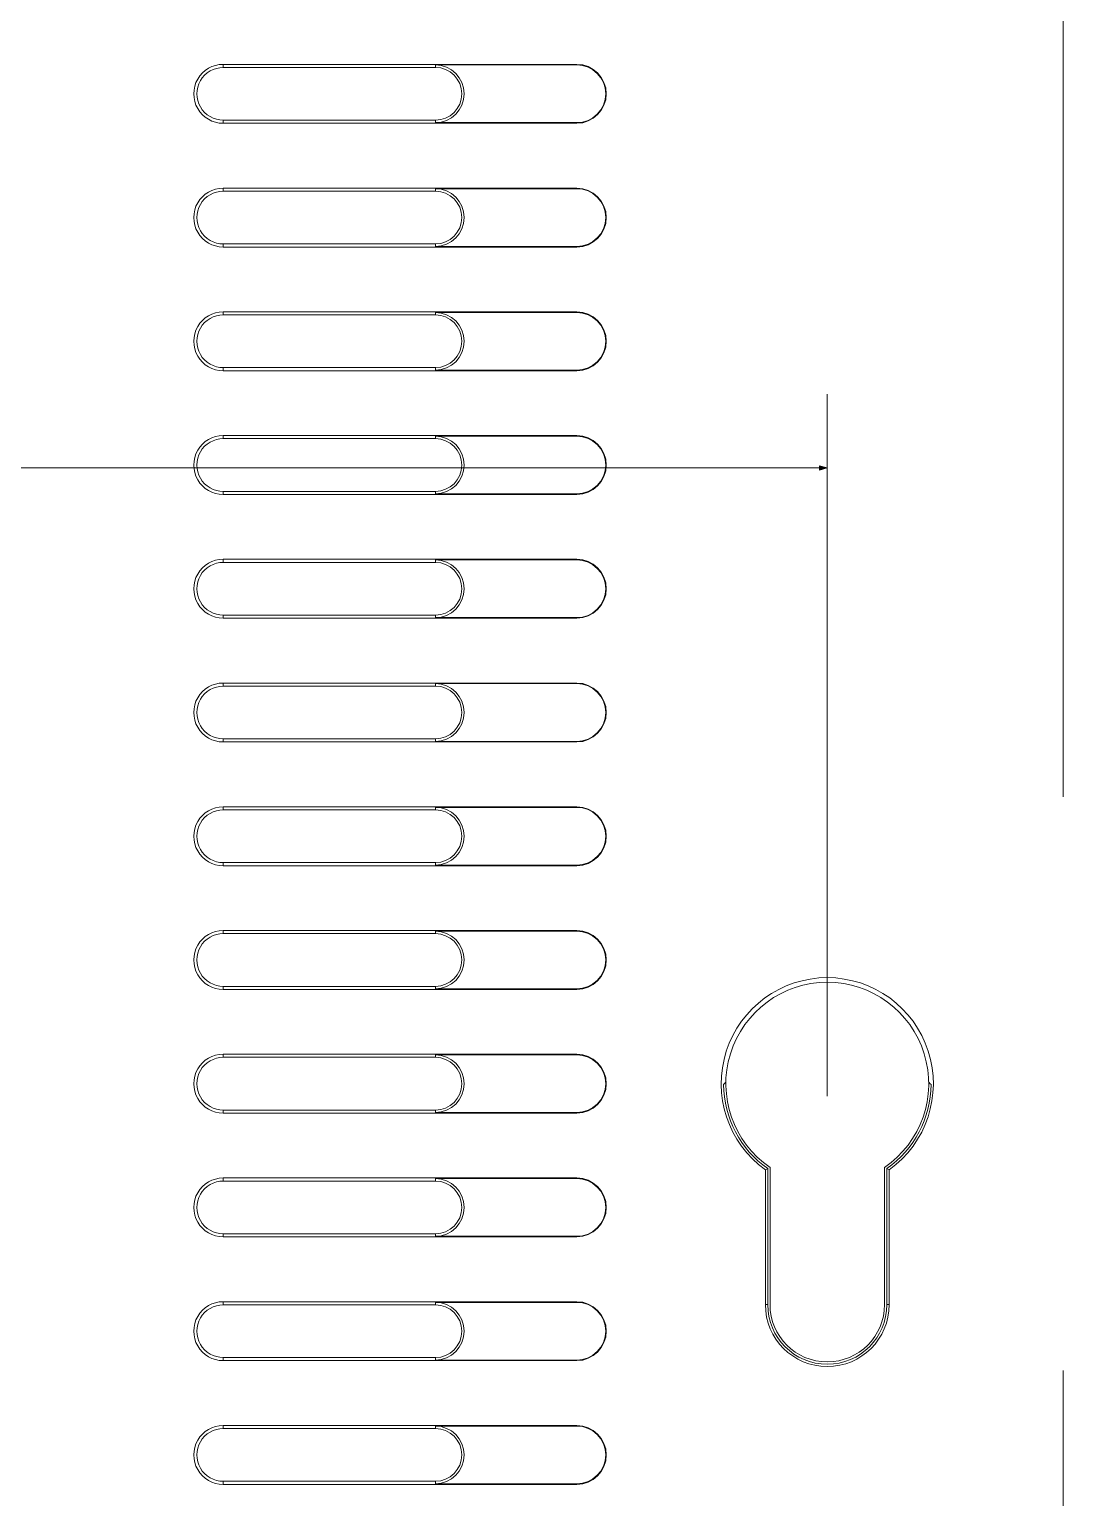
# Model space of a CAD drawing. Header units: millimetres. Extents: x -642 to 642, y -227 to 305.
# Drawn here: x 33.41 to 68.78, y 110.62 to 160.46 of the extents above; entities that cross this region are included whole.
import ezdxf

# ---------------------------------------------------------------- set-up
doc = ezdxf.new("R2010")
doc.units = ezdxf.units.MM
doc.header["$MEASUREMENT"] = 0
doc.layers.add('layer 1', color=7, linetype='Continuous')

msp = doc.modelspace()

# ---------------------------------------------------------------- hatches: boundary and pattern name
at = {"layer": 'layer 1', "true_color": 0xff0000}
h = msp.add_hatch(color=1, dxfattribs=at)
edge = h.paths.add_edge_path()
edge.add_spline(control_points=[(60.2194, 145.4987), (60.2194, 145.4987), (60.4861, 145.5702), (60.4861, 145.5702), (60.4861, 145.5702), (60.2194, 145.6416), (60.2194, 145.6416), (60.2194, 145.6416), (60.2194, 145.4987), (60.2194, 145.4987)], knot_values=[0, 0, 0, 0, 0.3333333, 0.3333333, 0.3333333, 0.6666667, 0.6666667, 0.6666667, 1, 1, 1, 1], degree=3, periodic=1)

# ---------------------------------------------------------------- linework, layer by layer
at = {"layer": 'layer 1', "lineweight": 9}
for points, knots in [([(68.4862, 172.6694), (68.4862, 175.4308), (66.2476, 177.6694), (63.4862, 177.6694), (60.7248, 177.6694), (58.4862, 175.4308), (58.4862, 172.6694), (58.4862, 169.908), (60.7247, 167.6694), (63.4862, 167.6694), (66.2476, 167.6694), (68.4862, 169.9079), (68.4862, 172.6693), (68.4862, 305.2165), (68.4862, 40.1222), (68.4862, 172.6694)], [0, 0, 0, 0, 0.25, 0.25, 0.25, 0.5, 0.5, 0.5, 0.75, 0.75, 0.75, 1, 1, 1, 1.0001, 1.0001, 1.0001, 1.0001]), ([(68.4862, 76.6694), (68.4862, 79.4308), (66.2476, 81.6694), (63.4862, 81.6694), (60.7248, 81.6694), (58.4862, 79.4308), (58.4862, 76.6694), (58.4862, 73.908), (60.7247, 71.6694), (63.4862, 71.6694), (66.2476, 71.6694), (68.4862, 73.9079), (68.4862, 76.6693), (68.4862, 209.2165), (68.4862, -55.8778), (68.4862, 76.6694)], [0, 0, 0, 0, 0.25, 0.25, 0.25, 0.5, 0.5, 0.5, 0.75, 0.75, 0.75, 1, 1, 1, 1.0001, 1.0001, 1.0001, 1.0001]), ([(39.9862, 159.2694), (39.6289, 159.2694), (39.2988, 159.0788), (39.1202, 158.7694), (38.9415, 158.46), (38.9415, 158.0788), (39.1202, 157.7694), (39.2988, 157.46), (39.6289, 157.2694), (39.9862, 157.2694)], [0, 0, 0, 0, 0.3333333, 0.3333333, 0.3333333, 0.6666667, 0.6666667, 0.6666667, 1, 1, 1, 1]), ([(39.9862, 159.1646), (39.6664, 159.1646), (39.3708, 158.9939), (39.2109, 158.717), (39.051, 158.44), (39.051, 158.0988), (39.2109, 157.8218), (39.3708, 157.5448), (39.6664, 157.3742), (39.9862, 157.3742)], [0, 0, 0, 0, 0.3333333, 0.3333333, 0.3333333, 0.6666667, 0.6666667, 0.6666667, 1, 1, 1, 1]), ([(47.1862, 157.2903), (47.7269, 157.2903), (48.1652, 157.7287), (48.1652, 158.2694), (48.1652, 158.8101), (47.7269, 159.2484), (47.1862, 159.2484)], [0, 0, 0, 0, 0.5, 0.5, 0.5, 1, 1, 1, 1]), ([(47.1862, 157.3742), (47.6806, 157.3742), (48.0814, 157.775), (48.0814, 158.2694), (48.0814, 158.7638), (47.6806, 159.1646), (47.1862, 159.1646)], [0, 0, 0, 0, 0.5, 0.5, 0.5, 1, 1, 1, 1]), ([(51.9862, 157.2694), (52.5385, 157.2694), (52.9862, 157.7171), (52.9862, 158.2694), (52.9862, 158.8217), (52.5385, 159.2694), (51.9862, 159.2694)], [0, 0, 0, 0, 0.5, 0.5, 0.5, 1, 1, 1, 1]), ([(51.9862, 157.2903), (52.5269, 157.2903), (52.9652, 157.7287), (52.9652, 158.2694), (52.9652, 158.8101), (52.5269, 159.2484), (51.9862, 159.2484)], [0, 0, 0, 0, 0.5, 0.5, 0.5, 1, 1, 1, 1]), ([(39.9862, 155.0694), (39.6289, 155.0694), (39.2988, 154.8788), (39.1202, 154.5694), (38.9415, 154.26), (38.9415, 153.8788), (39.1202, 153.5694), (39.2988, 153.26), (39.6289, 153.0694), (39.9862, 153.0694)], [0, 0, 0, 0, 0.3333333, 0.3333333, 0.3333333, 0.6666667, 0.6666667, 0.6666667, 1, 1, 1, 1]), ([(47.1862, 153.0903), (47.7269, 153.0903), (48.1652, 153.5287), (48.1652, 154.0694), (48.1652, 154.6101), (47.7269, 155.0484), (47.1862, 155.0484)], [0, 0, 0, 0, 0.5, 0.5, 0.5, 1, 1, 1, 1]), ([(51.9862, 153.0694), (52.5385, 153.0694), (52.9862, 153.5171), (52.9862, 154.0694), (52.9862, 154.6217), (52.5385, 155.0694), (51.9862, 155.0694)], [0, 0, 0, 0, 0.5, 0.5, 0.5, 1, 1, 1, 1]), ([(51.9862, 153.0903), (52.5269, 153.0903), (52.9652, 153.5287), (52.9652, 154.0694), (52.9652, 154.6101), (52.5269, 155.0484), (51.9862, 155.0484)], [0, 0, 0, 0, 0.5, 0.5, 0.5, 1, 1, 1, 1]), ([(39.9862, 154.9646), (39.6664, 154.9646), (39.3708, 154.7939), (39.2109, 154.517), (39.051, 154.24), (39.051, 153.8988), (39.2109, 153.6218), (39.3708, 153.3448), (39.6664, 153.1742), (39.9862, 153.1742)], [0, 0, 0, 0, 0.3333333, 0.3333333, 0.3333333, 0.6666667, 0.6666667, 0.6666667, 1, 1, 1, 1]), ([(47.1862, 153.1742), (47.6806, 153.1742), (48.0814, 153.575), (48.0814, 154.0694), (48.0814, 154.5638), (47.6806, 154.9646), (47.1862, 154.9646)], [0, 0, 0, 0, 0.5, 0.5, 0.5, 1, 1, 1, 1]), ([(39.9862, 150.8694), (39.6289, 150.8694), (39.2988, 150.6788), (39.1202, 150.3694), (38.9415, 150.06), (38.9415, 149.6788), (39.1202, 149.3694), (39.2988, 149.06), (39.6289, 148.8694), (39.9862, 148.8694)], [0, 0, 0, 0, 0.3333333, 0.3333333, 0.3333333, 0.6666667, 0.6666667, 0.6666667, 1, 1, 1, 1]), ([(39.9862, 150.7646), (39.6664, 150.7646), (39.3708, 150.5939), (39.2109, 150.317), (39.051, 150.04), (39.051, 149.6988), (39.2109, 149.4218), (39.3708, 149.1448), (39.6664, 148.9742), (39.9862, 148.9742)], [0, 0, 0, 0, 0.3333333, 0.3333333, 0.3333333, 0.6666667, 0.6666667, 0.6666667, 1, 1, 1, 1]), ([(47.1862, 148.8903), (47.7269, 148.8903), (48.1652, 149.3287), (48.1652, 149.8694), (48.1652, 150.4101), (47.7269, 150.8484), (47.1862, 150.8484)], [0, 0, 0, 0, 0.5, 0.5, 0.5, 1, 1, 1, 1]), ([(47.1862, 148.9742), (47.6806, 148.9742), (48.0814, 149.375), (48.0814, 149.8694), (48.0814, 150.3638), (47.6806, 150.7646), (47.1862, 150.7646)], [0, 0, 0, 0, 0.5, 0.5, 0.5, 1, 1, 1, 1]), ([(51.9862, 148.8694), (52.5385, 148.8694), (52.9862, 149.3171), (52.9862, 149.8694), (52.9862, 150.4217), (52.5385, 150.8694), (51.9862, 150.8694)], [0, 0, 0, 0, 0.5, 0.5, 0.5, 1, 1, 1, 1]), ([(51.9862, 148.8903), (52.5269, 148.8903), (52.9652, 149.3287), (52.9652, 149.8694), (52.9652, 150.4101), (52.5269, 150.8484), (51.9862, 150.8484)], [0, 0, 0, 0, 0.5, 0.5, 0.5, 1, 1, 1, 1]), ([(39.9862, 146.6694), (39.6289, 146.6694), (39.2988, 146.4788), (39.1202, 146.1694), (38.9415, 145.86), (38.9415, 145.4788), (39.1202, 145.1694), (39.2988, 144.86), (39.6289, 144.6694), (39.9862, 144.6694)], [0, 0, 0, 0, 0.3333333, 0.3333333, 0.3333333, 0.6666667, 0.6666667, 0.6666667, 1, 1, 1, 1]), ([(39.9862, 146.5646), (39.6664, 146.5646), (39.3708, 146.3939), (39.2109, 146.117), (39.051, 145.84), (39.051, 145.4988), (39.2109, 145.2218), (39.3708, 144.9448), (39.6664, 144.7742), (39.9862, 144.7742)], [0, 0, 0, 0, 0.3333333, 0.3333333, 0.3333333, 0.6666667, 0.6666667, 0.6666667, 1, 1, 1, 1]), ([(47.1862, 144.6903), (47.7269, 144.6903), (48.1652, 145.1287), (48.1652, 145.6694), (48.1652, 146.2101), (47.7269, 146.6484), (47.1862, 146.6484)], [0, 0, 0, 0, 0.5, 0.5, 0.5, 1, 1, 1, 1]), ([(47.1862, 144.7742), (47.6806, 144.7742), (48.0814, 145.175), (48.0814, 145.6694), (48.0814, 146.1638), (47.6806, 146.5646), (47.1862, 146.5646)], [0, 0, 0, 0, 0.5, 0.5, 0.5, 1, 1, 1, 1]), ([(51.9862, 144.6694), (52.5385, 144.6694), (52.9862, 145.1171), (52.9862, 145.6694), (52.9862, 146.2217), (52.5385, 146.6694), (51.9862, 146.6694)], [0, 0, 0, 0, 0.5, 0.5, 0.5, 1, 1, 1, 1]), ([(51.9862, 144.6903), (52.5269, 144.6903), (52.9652, 145.1287), (52.9652, 145.6694), (52.9652, 146.2101), (52.5269, 146.6484), (51.9862, 146.6484)], [0, 0, 0, 0, 0.5, 0.5, 0.5, 1, 1, 1, 1]), ([(39.9862, 142.4694), (39.6289, 142.4694), (39.2988, 142.2788), (39.1202, 141.9694), (38.9415, 141.66), (38.9415, 141.2788), (39.1202, 140.9694), (39.2988, 140.66), (39.6289, 140.4694), (39.9862, 140.4694)], [0, 0, 0, 0, 0.3333333, 0.3333333, 0.3333333, 0.6666667, 0.6666667, 0.6666667, 1, 1, 1, 1]), ([(39.9862, 142.3646), (39.6664, 142.3646), (39.3708, 142.1939), (39.2109, 141.917), (39.051, 141.64), (39.051, 141.2988), (39.2109, 141.0218), (39.3708, 140.7448), (39.6664, 140.5742), (39.9862, 140.5742)], [0, 0, 0, 0, 0.3333333, 0.3333333, 0.3333333, 0.6666667, 0.6666667, 0.6666667, 1, 1, 1, 1]), ([(47.1862, 140.4903), (47.7269, 140.4903), (48.1652, 140.9287), (48.1652, 141.4694), (48.1652, 142.0101), (47.7269, 142.4484), (47.1862, 142.4484)], [0, 0, 0, 0, 0.5, 0.5, 0.5, 1, 1, 1, 1]), ([(47.1862, 140.5742), (47.6806, 140.5742), (48.0814, 140.975), (48.0814, 141.4694), (48.0814, 141.9638), (47.6806, 142.3646), (47.1862, 142.3646)], [0, 0, 0, 0, 0.5, 0.5, 0.5, 1, 1, 1, 1]), ([(51.9862, 140.4694), (52.5385, 140.4694), (52.9862, 140.9171), (52.9862, 141.4694), (52.9862, 142.0217), (52.5385, 142.4694), (51.9862, 142.4694)], [0, 0, 0, 0, 0.5, 0.5, 0.5, 1, 1, 1, 1]), ([(51.9862, 140.4903), (52.5269, 140.4903), (52.9652, 140.9287), (52.9652, 141.4694), (52.9652, 142.0101), (52.5269, 142.4484), (51.9862, 142.4484)], [0, 0, 0, 0, 0.5, 0.5, 0.5, 1, 1, 1, 1]), ([(39.9862, 138.2694), (39.6289, 138.2694), (39.2988, 138.0788), (39.1202, 137.7694), (38.9415, 137.46), (38.9415, 137.0788), (39.1202, 136.7694), (39.2988, 136.46), (39.6289, 136.2694), (39.9862, 136.2694)], [0, 0, 0, 0, 0.3333333, 0.3333333, 0.3333333, 0.6666667, 0.6666667, 0.6666667, 1, 1, 1, 1]), ([(39.9862, 138.1646), (39.6664, 138.1646), (39.3708, 137.9939), (39.2109, 137.717), (39.051, 137.44), (39.051, 137.0988), (39.2109, 136.8218), (39.3708, 136.5448), (39.6664, 136.3742), (39.9862, 136.3742)], [0, 0, 0, 0, 0.3333333, 0.3333333, 0.3333333, 0.6666667, 0.6666667, 0.6666667, 1, 1, 1, 1]), ([(47.1862, 136.2903), (47.7269, 136.2903), (48.1652, 136.7287), (48.1652, 137.2694), (48.1652, 137.8101), (47.7269, 138.2484), (47.1862, 138.2484)], [0, 0, 0, 0, 0.5, 0.5, 0.5, 1, 1, 1, 1]), ([(47.1862, 136.3742), (47.6806, 136.3742), (48.0814, 136.775), (48.0814, 137.2694), (48.0814, 137.7638), (47.6806, 138.1646), (47.1862, 138.1646)], [0, 0, 0, 0, 0.5, 0.5, 0.5, 1, 1, 1, 1]), ([(51.9862, 136.2694), (52.5385, 136.2694), (52.9862, 136.7171), (52.9862, 137.2694), (52.9862, 137.8217), (52.5385, 138.2694), (51.9862, 138.2694)], [0, 0, 0, 0, 0.5, 0.5, 0.5, 1, 1, 1, 1]), ([(51.9862, 136.2903), (52.5269, 136.2903), (52.9652, 136.7287), (52.9652, 137.2694), (52.9652, 137.8101), (52.5269, 138.2484), (51.9862, 138.2484)], [0, 0, 0, 0, 0.5, 0.5, 0.5, 1, 1, 1, 1]), ([(39.9862, 134.0694), (39.6289, 134.0694), (39.2988, 133.8788), (39.1202, 133.5694), (38.9415, 133.26), (38.9415, 132.8788), (39.1202, 132.5694), (39.2988, 132.26), (39.6289, 132.0694), (39.9862, 132.0694)], [0, 0, 0, 0, 0.3333333, 0.3333333, 0.3333333, 0.6666667, 0.6666667, 0.6666667, 1, 1, 1, 1]), ([(51.9862, 132.0694), (52.5385, 132.0694), (52.9862, 132.5171), (52.9862, 133.0694), (52.9862, 133.6217), (52.5385, 134.0694), (51.9862, 134.0694)], [0, 0, 0, 0, 0.5, 0.5, 0.5, 1, 1, 1, 1]), ([(39.9862, 133.9646), (39.6664, 133.9646), (39.3708, 133.7939), (39.2109, 133.517), (39.051, 133.24), (39.051, 132.8988), (39.2109, 132.6218), (39.3708, 132.3448), (39.6664, 132.1742), (39.9862, 132.1742)], [0, 0, 0, 0, 0.3333333, 0.3333333, 0.3333333, 0.6666667, 0.6666667, 0.6666667, 1, 1, 1, 1]), ([(47.1862, 132.0903), (47.7269, 132.0903), (48.1652, 132.5287), (48.1652, 133.0694), (48.1652, 133.6101), (47.7269, 134.0484), (47.1862, 134.0484)], [0, 0, 0, 0, 0.5, 0.5, 0.5, 1, 1, 1, 1]), ([(47.1862, 132.1742), (47.6806, 132.1742), (48.0814, 132.575), (48.0814, 133.0694), (48.0814, 133.5638), (47.6806, 133.9646), (47.1862, 133.9646)], [0, 0, 0, 0, 0.5, 0.5, 0.5, 1, 1, 1, 1]), ([(51.9862, 132.0903), (52.5269, 132.0903), (52.9652, 132.5287), (52.9652, 133.0694), (52.9652, 133.6101), (52.5269, 134.0484), (51.9862, 134.0484)], [0, 0, 0, 0, 0.5, 0.5, 0.5, 1, 1, 1, 1]), ([(39.9862, 129.8694), (39.6289, 129.8694), (39.2988, 129.6788), (39.1202, 129.3694), (38.9415, 129.06), (38.9415, 128.6788), (39.1202, 128.3694), (39.2988, 128.06), (39.6289, 127.8694), (39.9862, 127.8694)], [0, 0, 0, 0, 0.3333333, 0.3333333, 0.3333333, 0.6666667, 0.6666667, 0.6666667, 1, 1, 1, 1]), ([(39.9862, 129.7646), (39.6664, 129.7646), (39.3708, 129.5939), (39.2109, 129.317), (39.051, 129.04), (39.051, 128.6988), (39.2109, 128.4218), (39.3708, 128.1448), (39.6664, 127.9742), (39.9862, 127.9742)], [0, 0, 0, 0, 0.3333333, 0.3333333, 0.3333333, 0.6666667, 0.6666667, 0.6666667, 1, 1, 1, 1]), ([(47.1862, 127.8903), (47.7269, 127.8903), (48.1652, 128.3287), (48.1652, 128.8694), (48.1652, 129.4101), (47.7269, 129.8484), (47.1862, 129.8484)], [0, 0, 0, 0, 0.5, 0.5, 0.5, 1, 1, 1, 1]), ([(47.1862, 127.9742), (47.6806, 127.9742), (48.0814, 128.375), (48.0814, 128.8694), (48.0814, 129.3638), (47.6806, 129.7646), (47.1862, 129.7646)], [0, 0, 0, 0, 0.5, 0.5, 0.5, 1, 1, 1, 1]), ([(51.9862, 127.8694), (52.5385, 127.8694), (52.9862, 128.3171), (52.9862, 128.8694), (52.9862, 129.4217), (52.5385, 129.8694), (51.9862, 129.8694)], [0, 0, 0, 0, 0.5, 0.5, 0.5, 1, 1, 1, 1]), ([(51.9862, 127.8903), (52.5269, 127.8903), (52.9652, 128.3287), (52.9652, 128.8694), (52.9652, 129.4101), (52.5269, 129.8484), (51.9862, 129.8484)], [0, 0, 0, 0, 0.5, 0.5, 0.5, 1, 1, 1, 1]), ([(62.5862, 121.7453), (63.8559, 122.6572), (64.392, 124.2844), (63.913, 125.7724), (63.434, 127.2605), (62.0494, 128.2694), (60.4862, 128.2694), (58.9229, 128.2694), (57.5383, 127.2605), (57.0593, 125.7724), (56.5803, 124.2844), (57.1164, 122.6573), (58.3862, 121.7453)], [0, 0, 0, 0, 0.25, 0.25, 0.25, 0.5, 0.5, 0.5, 0.75, 0.75, 0.75, 1, 1, 1, 1]), ([(62.429, 121.8271), (63.6754, 122.6791), (64.2213, 124.2437), (63.7754, 125.6861), (63.3295, 127.1285), (61.9959, 128.1121), (60.4862, 128.1122), (58.9764, 128.1122), (57.6428, 127.1285), (57.197, 125.6861), (56.7511, 124.2437), (57.297, 122.6791), (58.5434, 121.8271)], [0, 0, 0, 0, 0.25, 0.25, 0.25, 0.5, 0.5, 0.5, 0.75, 0.75, 0.75, 1, 1, 1, 1]), ([(39.9862, 125.6694), (39.6289, 125.6694), (39.2988, 125.4788), (39.1202, 125.1694), (38.9415, 124.86), (38.9415, 124.4788), (39.1202, 124.1694), (39.2988, 123.86), (39.6289, 123.6694), (39.9862, 123.6694)], [0, 0, 0, 0, 0.3333333, 0.3333333, 0.3333333, 0.6666667, 0.6666667, 0.6666667, 1, 1, 1, 1]), ([(47.1862, 123.6903), (47.7269, 123.6903), (48.1652, 124.1287), (48.1652, 124.6694), (48.1652, 125.2101), (47.7269, 125.6484), (47.1862, 125.6484)], [0, 0, 0, 0, 0.5, 0.5, 0.5, 1, 1, 1, 1]), ([(51.9862, 123.6694), (52.5385, 123.6694), (52.9862, 124.1171), (52.9862, 124.6694), (52.9862, 125.2217), (52.5385, 125.6694), (51.9862, 125.6694)], [0, 0, 0, 0, 0.5, 0.5, 0.5, 1, 1, 1, 1]), ([(51.9862, 123.6903), (52.5269, 123.6903), (52.9652, 124.1287), (52.9652, 124.6694), (52.9652, 125.2101), (52.5269, 125.6484), (51.9862, 125.6484)], [0, 0, 0, 0, 0.5, 0.5, 0.5, 1, 1, 1, 1]), ([(39.9862, 125.5646), (39.6664, 125.5646), (39.3708, 125.3939), (39.2109, 125.117), (39.051, 124.84), (39.051, 124.4988), (39.2109, 124.2218), (39.3708, 123.9448), (39.6664, 123.7742), (39.9862, 123.7742)], [0, 0, 0, 0, 0.3333333, 0.3333333, 0.3333333, 0.6666667, 0.6666667, 0.6666667, 1, 1, 1, 1]), ([(47.1862, 123.7742), (47.6806, 123.7742), (48.0814, 124.175), (48.0814, 124.6694), (48.0814, 125.1638), (47.6806, 125.5646), (47.1862, 125.5646)], [0, 0, 0, 0, 0.5, 0.5, 0.5, 1, 1, 1, 1]), ([(57.0438, 124.7218), (57.0438, 124.7218), (57.0175, 124.6957), (57.0175, 124.6957), (57.0175, 124.6957), (56.9649, 124.6432), (56.9649, 124.6432)], [0, 0, 0, 0, 0.5, 0.5, 0.5, 1, 1, 1, 1]), ([(64.0075, 124.6432), (64.0075, 124.6432), (63.9812, 124.6695), (63.9812, 124.6695), (63.9812, 124.6695), (63.9286, 124.7218), (63.9286, 124.7218)], [0, 0, 0, 0, 0.5, 0.5, 0.5, 1, 1, 1, 1]), ([(39.9862, 121.4694), (39.6289, 121.4694), (39.2988, 121.2788), (39.1202, 120.9694), (38.9415, 120.66), (38.9415, 120.2788), (39.1202, 119.9694), (39.2988, 119.66), (39.6289, 119.4694), (39.9862, 119.4694)], [0, 0, 0, 0, 0.3333333, 0.3333333, 0.3333333, 0.6666667, 0.6666667, 0.6666667, 1, 1, 1, 1]), ([(39.9862, 121.3646), (39.6664, 121.3646), (39.3708, 121.1939), (39.2109, 120.917), (39.051, 120.64), (39.051, 120.2988), (39.2109, 120.0218), (39.3708, 119.7448), (39.6664, 119.5742), (39.9862, 119.5742)], [0, 0, 0, 0, 0.3333333, 0.3333333, 0.3333333, 0.6666667, 0.6666667, 0.6666667, 1, 1, 1, 1]), ([(47.1862, 119.4903), (47.7269, 119.4903), (48.1652, 119.9287), (48.1652, 120.4694), (48.1652, 121.0101), (47.7269, 121.4484), (47.1862, 121.4484)], [0, 0, 0, 0, 0.5, 0.5, 0.5, 1, 1, 1, 1]), ([(47.1862, 119.5742), (47.6806, 119.5742), (48.0814, 119.975), (48.0814, 120.4694), (48.0814, 120.9638), (47.6806, 121.3646), (47.1862, 121.3646)], [0, 0, 0, 0, 0.5, 0.5, 0.5, 1, 1, 1, 1]), ([(51.9862, 119.4694), (52.5385, 119.4694), (52.9862, 119.9171), (52.9862, 120.4694), (52.9862, 121.0217), (52.5385, 121.4694), (51.9862, 121.4694)], [0, 0, 0, 0, 0.5, 0.5, 0.5, 1, 1, 1, 1]), ([(51.9862, 119.4903), (52.5269, 119.4903), (52.9652, 119.9287), (52.9652, 120.4694), (52.9652, 121.0101), (52.5269, 121.4484), (51.9862, 121.4484)], [0, 0, 0, 0, 0.5, 0.5, 0.5, 1, 1, 1, 1]), ([(39.9862, 117.2694), (39.6289, 117.2694), (39.2988, 117.0788), (39.1202, 116.7694), (38.9415, 116.46), (38.9415, 116.0788), (39.1202, 115.7694), (39.2988, 115.46), (39.6289, 115.2694), (39.9862, 115.2694)], [0, 0, 0, 0, 0.3333333, 0.3333333, 0.3333333, 0.6666667, 0.6666667, 0.6666667, 1, 1, 1, 1]), ([(39.9862, 117.1646), (39.6664, 117.1646), (39.3708, 116.9939), (39.2109, 116.717), (39.051, 116.44), (39.051, 116.0988), (39.2109, 115.8218), (39.3708, 115.5448), (39.6664, 115.3742), (39.9862, 115.3742)], [0, 0, 0, 0, 0.3333333, 0.3333333, 0.3333333, 0.6666667, 0.6666667, 0.6666667, 1, 1, 1, 1]), ([(47.1862, 115.2903), (47.7269, 115.2903), (48.1652, 115.7287), (48.1652, 116.2694), (48.1652, 116.8101), (47.7269, 117.2484), (47.1862, 117.2484)], [0, 0, 0, 0, 0.5, 0.5, 0.5, 1, 1, 1, 1]), ([(47.1862, 115.3742), (47.6806, 115.3742), (48.0814, 115.775), (48.0814, 116.2694), (48.0814, 116.7638), (47.6806, 117.1646), (47.1862, 117.1646)], [0, 0, 0, 0, 0.5, 0.5, 0.5, 1, 1, 1, 1]), ([(51.9862, 115.2694), (52.5385, 115.2694), (52.9862, 115.7171), (52.9862, 116.2694), (52.9862, 116.8217), (52.5385, 117.2694), (51.9862, 117.2694)], [0, 0, 0, 0, 0.5, 0.5, 0.5, 1, 1, 1, 1]), ([(51.9862, 115.2903), (52.5269, 115.2903), (52.9652, 115.7287), (52.9652, 116.2694), (52.9652, 116.8101), (52.5269, 117.2484), (51.9862, 117.2484)], [0, 0, 0, 0, 0.5, 0.5, 0.5, 1, 1, 1, 1]), ([(58.3862, 117.1694), (58.3862, 116.0096), (59.3264, 115.0694), (60.4862, 115.0694), (61.646, 115.0694), (62.5862, 116.0096), (62.5862, 117.1694)], [0, 0, 0, 0, 0.5, 0.5, 0.5, 1, 1, 1, 1]), ([(58.4648, 117.1694), (58.4648, 116.053), (59.3698, 115.148), (60.4862, 115.148), (61.6026, 115.148), (62.5076, 116.053), (62.5076, 117.1694)], [0, 0, 0, 0, 0.5, 0.5, 0.5, 1, 1, 1, 1]), ([(58.5434, 117.1694), (58.5434, 116.0964), (59.4132, 115.2266), (60.4862, 115.2266), (61.5591, 115.2266), (62.429, 116.0964), (62.429, 117.1694)], [0, 0, 0, 0, 0.5, 0.5, 0.5, 1, 1, 1, 1]), ([(39.9862, 113.0694), (39.6289, 113.0694), (39.2988, 112.8788), (39.1202, 112.5694), (38.9415, 112.26), (38.9415, 111.8788), (39.1202, 111.5694), (39.2988, 111.26), (39.6289, 111.0694), (39.9862, 111.0694)], [0, 0, 0, 0, 0.3333333, 0.3333333, 0.3333333, 0.6666667, 0.6666667, 0.6666667, 1, 1, 1, 1]), ([(39.9862, 112.9646), (39.6664, 112.9646), (39.3708, 112.7939), (39.2109, 112.517), (39.051, 112.24), (39.051, 111.8988), (39.2109, 111.6218), (39.3708, 111.3448), (39.6664, 111.1742), (39.9862, 111.1742)], [0, 0, 0, 0, 0.3333333, 0.3333333, 0.3333333, 0.6666667, 0.6666667, 0.6666667, 1, 1, 1, 1]), ([(47.1862, 111.0903), (47.7269, 111.0903), (48.1652, 111.5287), (48.1652, 112.0694), (48.1652, 112.6101), (47.7269, 113.0484), (47.1862, 113.0484)], [0, 0, 0, 0, 0.5, 0.5, 0.5, 1, 1, 1, 1]), ([(47.1862, 111.1742), (47.6806, 111.1742), (48.0814, 111.575), (48.0814, 112.0694), (48.0814, 112.5638), (47.6806, 112.9646), (47.1862, 112.9646)], [0, 0, 0, 0, 0.5, 0.5, 0.5, 1, 1, 1, 1]), ([(51.9862, 111.0694), (52.5385, 111.0694), (52.9862, 111.5171), (52.9862, 112.0694), (52.9862, 112.6217), (52.5385, 113.0694), (51.9862, 113.0694)], [0, 0, 0, 0, 0.5, 0.5, 0.5, 1, 1, 1, 1]), ([(51.9862, 111.0903), (52.5269, 111.0903), (52.9652, 111.5287), (52.9652, 112.0694), (52.9652, 112.6101), (52.5269, 113.0484), (51.9862, 113.0484)], [0, 0, 0, 0, 0.5, 0.5, 0.5, 1, 1, 1, 1])]:
    msp.add_open_spline(points, degree=3, knots=knots, dxfattribs=at)
at = {"layer": 'layer 1', "lineweight": 40}
msp.add_open_spline([(154.071, 208.1518), (154.071, 208.1518), (-130.929, 208.1518), (-130.929, 208.1518), (-130.929, 208.1518), (-130.929, -207.3482), (-130.929, -207.3482), (-130.929, -207.3482), (154.071, -207.3482), (154.071, -207.3482), (154.071, -207.3482), (154.071, 208.1518), (154.071, 208.1518)], degree=3, knots=[0, 0, 0, 0, 0.25, 0.25, 0.25, 0.5, 0.5, 0.5, 0.75, 0.75, 0.75, 1, 1, 1, 1], dxfattribs=at)
at = {"layer": 'layer 1', "color": 9, "lineweight": 9}
for points in [[(39.9862, 159.2694), (39.9862, 159.2694), (39.9862, 159.1646), (39.9862, 159.1646)], [(47.1862, 159.2484), (47.1862, 159.2484), (47.1862, 159.1646), (47.1862, 159.1646)], [(51.9862, 159.2694), (51.9862, 159.2694), (51.9862, 159.2484), (51.9862, 159.2484)], [(39.9862, 157.2694), (39.9862, 157.2694), (39.9862, 157.3742), (39.9862, 157.3742)], [(47.1862, 157.2903), (47.1862, 157.2903), (47.1862, 157.3742), (47.1862, 157.3742)], [(51.9862, 157.2694), (51.9862, 157.2694), (51.9862, 157.2903), (51.9862, 157.2903)], [(39.9862, 155.0694), (39.9862, 155.0694), (39.9862, 154.9646), (39.9862, 154.9646)], [(47.1862, 155.0484), (47.1862, 155.0484), (47.1862, 154.9646), (47.1862, 154.9646)], [(51.9862, 155.0694), (51.9862, 155.0694), (51.9862, 155.0484), (51.9862, 155.0484)], [(39.9862, 153.0694), (39.9862, 153.0694), (39.9862, 153.1742), (39.9862, 153.1742)], [(47.1862, 153.0903), (47.1862, 153.0903), (47.1862, 153.1742), (47.1862, 153.1742)], [(51.9862, 153.0694), (51.9862, 153.0694), (51.9862, 153.0903), (51.9862, 153.0903)], [(39.9862, 150.8694), (39.9862, 150.8694), (39.9862, 150.7646), (39.9862, 150.7646)], [(47.1862, 150.8484), (47.1862, 150.8484), (47.1862, 150.7646), (47.1862, 150.7646)], [(51.9862, 150.8694), (51.9862, 150.8694), (51.9862, 150.8484), (51.9862, 150.8484)], [(39.9862, 148.8694), (39.9862, 148.8694), (39.9862, 148.9742), (39.9862, 148.9742)], [(47.1862, 148.8903), (47.1862, 148.8903), (47.1862, 148.9742), (47.1862, 148.9742)], [(51.9862, 148.8694), (51.9862, 148.8694), (51.9862, 148.8903), (51.9862, 148.8903)], [(39.9862, 146.6694), (39.9862, 146.6694), (39.9862, 146.5646), (39.9862, 146.5646)], [(47.1862, 146.6484), (47.1862, 146.6484), (47.1862, 146.5646), (47.1862, 146.5646)], [(51.9862, 146.6694), (51.9862, 146.6694), (51.9862, 146.6484), (51.9862, 146.6484)], [(39.9862, 144.6694), (39.9862, 144.6694), (39.9862, 144.7742), (39.9862, 144.7742)], [(47.1862, 144.6903), (47.1862, 144.6903), (47.1862, 144.7742), (47.1862, 144.7742)], [(51.9862, 144.6694), (51.9862, 144.6694), (51.9862, 144.6903), (51.9862, 144.6903)], [(39.9862, 142.4694), (39.9862, 142.4694), (39.9862, 142.3646), (39.9862, 142.3646)], [(47.1862, 142.4484), (47.1862, 142.4484), (47.1862, 142.3646), (47.1862, 142.3646)], [(51.9862, 142.4694), (51.9862, 142.4694), (51.9862, 142.4484), (51.9862, 142.4484)], [(39.9862, 140.4694), (39.9862, 140.4694), (39.9862, 140.5742), (39.9862, 140.5742)], [(47.1862, 140.4903), (47.1862, 140.4903), (47.1862, 140.5742), (47.1862, 140.5742)], [(51.9862, 140.4694), (51.9862, 140.4694), (51.9862, 140.4903), (51.9862, 140.4903)], [(39.9862, 138.2694), (39.9862, 138.2694), (39.9862, 138.1646), (39.9862, 138.1646)], [(47.1862, 138.2484), (47.1862, 138.2484), (47.1862, 138.1646), (47.1862, 138.1646)], [(51.9862, 138.2694), (51.9862, 138.2694), (51.9862, 138.2484), (51.9862, 138.2484)], [(39.9862, 136.2694), (39.9862, 136.2694), (39.9862, 136.3742), (39.9862, 136.3742)], [(47.1862, 136.2903), (47.1862, 136.2903), (47.1862, 136.3742), (47.1862, 136.3742)], [(51.9862, 136.2694), (51.9862, 136.2694), (51.9862, 136.2903), (51.9862, 136.2903)], [(39.9862, 134.0694), (39.9862, 134.0694), (39.9862, 133.9646), (39.9862, 133.9646)], [(51.9862, 134.0694), (51.9862, 134.0694), (51.9862, 134.0484), (51.9862, 134.0484)], [(47.1862, 134.0484), (47.1862, 134.0484), (47.1862, 133.9646), (47.1862, 133.9646)], [(39.9862, 132.0694), (39.9862, 132.0694), (39.9862, 132.1742), (39.9862, 132.1742)], [(47.1862, 132.0903), (47.1862, 132.0903), (47.1862, 132.1742), (47.1862, 132.1742)], [(51.9862, 132.0694), (51.9862, 132.0694), (51.9862, 132.0903), (51.9862, 132.0903)], [(39.9862, 129.8694), (39.9862, 129.8694), (39.9862, 129.7646), (39.9862, 129.7646)], [(47.1862, 129.8484), (47.1862, 129.8484), (47.1862, 129.7646), (47.1862, 129.7646)], [(51.9862, 129.8694), (51.9862, 129.8694), (51.9862, 129.8484), (51.9862, 129.8484)], [(39.9862, 127.8694), (39.9862, 127.8694), (39.9862, 127.9742), (39.9862, 127.9742)], [(47.1862, 127.8903), (47.1862, 127.8903), (47.1862, 127.9742), (47.1862, 127.9742)], [(51.9862, 127.8694), (51.9862, 127.8694), (51.9862, 127.8903), (51.9862, 127.8903)], [(39.9862, 125.6694), (39.9862, 125.6694), (39.9862, 125.5646), (39.9862, 125.5646)], [(47.1862, 125.6484), (47.1862, 125.6484), (47.1862, 125.5646), (47.1862, 125.5646)], [(51.9862, 125.6694), (51.9862, 125.6694), (51.9862, 125.6484), (51.9862, 125.6484)], [(39.9862, 123.6694), (39.9862, 123.6694), (39.9862, 123.7742), (39.9862, 123.7742)], [(47.1862, 123.6903), (47.1862, 123.6903), (47.1862, 123.7742), (47.1862, 123.7742)], [(51.9862, 123.6694), (51.9862, 123.6694), (51.9862, 123.6903), (51.9862, 123.6903)], [(39.9862, 121.4694), (39.9862, 121.4694), (39.9862, 121.3646), (39.9862, 121.3646)], [(47.1862, 121.4484), (47.1862, 121.4484), (47.1862, 121.3646), (47.1862, 121.3646)], [(51.9862, 121.4694), (51.9862, 121.4694), (51.9862, 121.4484), (51.9862, 121.4484)], [(39.9862, 119.4694), (39.9862, 119.4694), (39.9862, 119.5742), (39.9862, 119.5742)], [(47.1862, 119.4903), (47.1862, 119.4903), (47.1862, 119.5742), (47.1862, 119.5742)], [(51.9862, 119.4694), (51.9862, 119.4694), (51.9862, 119.4903), (51.9862, 119.4903)], [(39.9862, 117.2694), (39.9862, 117.2694), (39.9862, 117.1646), (39.9862, 117.1646)], [(47.1862, 117.2484), (47.1862, 117.2484), (47.1862, 117.1646), (47.1862, 117.1646)], [(51.9862, 117.2694), (51.9862, 117.2694), (51.9862, 117.2484), (51.9862, 117.2484)], [(58.3862, 117.1694), (58.3862, 117.1694), (58.4648, 117.1694), (58.4648, 117.1694)], [(62.5862, 117.1694), (62.5862, 117.1694), (62.5076, 117.1694), (62.5076, 117.1694)], [(39.9862, 115.2694), (39.9862, 115.2694), (39.9862, 115.3742), (39.9862, 115.3742)], [(47.1862, 115.2903), (47.1862, 115.2903), (47.1862, 115.3742), (47.1862, 115.3742)], [(51.9862, 115.2694), (51.9862, 115.2694), (51.9862, 115.2903), (51.9862, 115.2903)], [(39.9862, 113.0694), (39.9862, 113.0694), (39.9862, 112.9646), (39.9862, 112.9646)], [(47.1862, 113.0484), (47.1862, 113.0484), (47.1862, 112.9646), (47.1862, 112.9646)], [(51.9862, 113.0694), (51.9862, 113.0694), (51.9862, 113.0484), (51.9862, 113.0484)], [(39.9862, 111.0694), (39.9862, 111.0694), (39.9862, 111.1742), (39.9862, 111.1742)], [(47.1862, 111.0903), (47.1862, 111.0903), (47.1862, 111.1742), (47.1862, 111.1742)], [(51.9862, 111.0694), (51.9862, 111.0694), (51.9862, 111.0903), (51.9862, 111.0903)]]:
    msp.add_open_spline(points, degree=3, dxfattribs=at)
at = {"layer": 'layer 1', "lineweight": 9}
for points in [[(39.9862, 159.2694), (39.9862, 159.2694), (51.9862, 159.2694), (51.9862, 159.2694)], [(47.1862, 159.1646), (47.1862, 159.1646), (39.9862, 159.1646), (39.9862, 159.1646)], [(51.9862, 159.2484), (51.9862, 159.2484), (47.1862, 159.2484), (47.1862, 159.2484)], [(39.9862, 157.3742), (39.9862, 157.3742), (47.1862, 157.3742), (47.1862, 157.3742)], [(51.9862, 157.2694), (51.9862, 157.2694), (39.9862, 157.2694), (39.9862, 157.2694)], [(47.1862, 157.2903), (47.1862, 157.2903), (51.9862, 157.2903), (51.9862, 157.2903)], [(39.9862, 155.0694), (39.9862, 155.0694), (51.9862, 155.0694), (51.9862, 155.0694)], [(51.9862, 155.0484), (51.9862, 155.0484), (47.1862, 155.0484), (47.1862, 155.0484)], [(47.1862, 154.9646), (47.1862, 154.9646), (39.9862, 154.9646), (39.9862, 154.9646)], [(39.9862, 153.1742), (39.9862, 153.1742), (47.1862, 153.1742), (47.1862, 153.1742)], [(51.9862, 153.0694), (51.9862, 153.0694), (39.9862, 153.0694), (39.9862, 153.0694)], [(47.1862, 153.0903), (47.1862, 153.0903), (51.9862, 153.0903), (51.9862, 153.0903)], [(39.9862, 150.8694), (39.9862, 150.8694), (51.9862, 150.8694), (51.9862, 150.8694)], [(47.1862, 150.7646), (47.1862, 150.7646), (39.9862, 150.7646), (39.9862, 150.7646)], [(51.9862, 150.8484), (51.9862, 150.8484), (47.1862, 150.8484), (47.1862, 150.8484)], [(39.9862, 148.9742), (39.9862, 148.9742), (47.1862, 148.9742), (47.1862, 148.9742)], [(51.9862, 148.8694), (51.9862, 148.8694), (39.9862, 148.8694), (39.9862, 148.8694)], [(47.1862, 148.8903), (47.1862, 148.8903), (51.9862, 148.8903), (51.9862, 148.8903)], [(39.9862, 146.6694), (39.9862, 146.6694), (51.9862, 146.6694), (51.9862, 146.6694)], [(47.1862, 146.5646), (47.1862, 146.5646), (39.9862, 146.5646), (39.9862, 146.5646)], [(51.9862, 146.6484), (51.9862, 146.6484), (47.1862, 146.6484), (47.1862, 146.6484)], [(39.9862, 144.7742), (39.9862, 144.7742), (47.1862, 144.7742), (47.1862, 144.7742)], [(51.9862, 144.6694), (51.9862, 144.6694), (39.9862, 144.6694), (39.9862, 144.6694)], [(47.1862, 144.6903), (47.1862, 144.6903), (51.9862, 144.6903), (51.9862, 144.6903)], [(39.9862, 142.4694), (39.9862, 142.4694), (51.9862, 142.4694), (51.9862, 142.4694)], [(47.1862, 142.3646), (47.1862, 142.3646), (39.9862, 142.3646), (39.9862, 142.3646)], [(51.9862, 142.4484), (51.9862, 142.4484), (47.1862, 142.4484), (47.1862, 142.4484)], [(39.9862, 140.5742), (39.9862, 140.5742), (47.1862, 140.5742), (47.1862, 140.5742)], [(51.9862, 140.4694), (51.9862, 140.4694), (39.9862, 140.4694), (39.9862, 140.4694)], [(47.1862, 140.4903), (47.1862, 140.4903), (51.9862, 140.4903), (51.9862, 140.4903)], [(39.9862, 138.2694), (39.9862, 138.2694), (51.9862, 138.2694), (51.9862, 138.2694)], [(47.1862, 138.1646), (47.1862, 138.1646), (39.9862, 138.1646), (39.9862, 138.1646)], [(51.9862, 138.2484), (51.9862, 138.2484), (47.1862, 138.2484), (47.1862, 138.2484)], [(39.9862, 136.3742), (39.9862, 136.3742), (47.1862, 136.3742), (47.1862, 136.3742)], [(51.9862, 136.2694), (51.9862, 136.2694), (39.9862, 136.2694), (39.9862, 136.2694)], [(47.1862, 136.2903), (47.1862, 136.2903), (51.9862, 136.2903), (51.9862, 136.2903)], [(39.9862, 134.0694), (39.9862, 134.0694), (51.9862, 134.0694), (51.9862, 134.0694)], [(47.1862, 133.9646), (47.1862, 133.9646), (39.9862, 133.9646), (39.9862, 133.9646)], [(51.9862, 134.0484), (51.9862, 134.0484), (47.1862, 134.0484), (47.1862, 134.0484)], [(39.9862, 132.1742), (39.9862, 132.1742), (47.1862, 132.1742), (47.1862, 132.1742)], [(51.9862, 132.0694), (51.9862, 132.0694), (39.9862, 132.0694), (39.9862, 132.0694)], [(47.1862, 132.0903), (47.1862, 132.0903), (51.9862, 132.0903), (51.9862, 132.0903)], [(39.9862, 129.8694), (39.9862, 129.8694), (51.9862, 129.8694), (51.9862, 129.8694)], [(47.1862, 129.7646), (47.1862, 129.7646), (39.9862, 129.7646), (39.9862, 129.7646)], [(51.9862, 129.8484), (51.9862, 129.8484), (47.1862, 129.8484), (47.1862, 129.8484)], [(39.9862, 127.9742), (39.9862, 127.9742), (47.1862, 127.9742), (47.1862, 127.9742)], [(51.9862, 127.8694), (51.9862, 127.8694), (39.9862, 127.8694), (39.9862, 127.8694)], [(47.1862, 127.8903), (47.1862, 127.8903), (51.9862, 127.8903), (51.9862, 127.8903)], [(39.9862, 125.6694), (39.9862, 125.6694), (51.9862, 125.6694), (51.9862, 125.6694)], [(51.9862, 125.6484), (51.9862, 125.6484), (47.1862, 125.6484), (47.1862, 125.6484)], [(47.1862, 125.5646), (47.1862, 125.5646), (39.9862, 125.5646), (39.9862, 125.5646)], [(56.9649, 124.6432), (56.9734, 123.5042), (57.5322, 122.4397), (58.4648, 121.7859)], [(62.5076, 121.7859), (63.4402, 122.4397), (63.999, 123.5042), (64.0075, 124.6432)], [(39.9862, 123.7742), (39.9862, 123.7742), (47.1862, 123.7742), (47.1862, 123.7742)], [(51.9862, 123.6694), (51.9862, 123.6694), (39.9862, 123.6694), (39.9862, 123.6694)], [(47.1862, 123.6903), (47.1862, 123.6903), (51.9862, 123.6903), (51.9862, 123.6903)], [(58.3862, 121.7453), (58.3862, 121.7453), (58.4648, 121.7859), (58.4648, 121.7859)], [(58.3862, 121.7453), (58.3862, 121.7453), (58.3862, 117.1694), (58.3862, 117.1694)], [(58.4648, 121.7859), (58.4648, 121.7859), (58.4648, 117.1694), (58.4648, 117.1694)], [(58.5434, 121.8271), (58.5434, 121.8271), (58.5434, 117.1694), (58.5434, 117.1694)], [(62.429, 117.1694), (62.429, 117.1694), (62.429, 121.8271), (62.429, 121.8271)], [(62.5862, 121.7453), (62.5862, 121.7453), (62.5076, 121.7859), (62.5076, 121.7859)], [(62.5076, 117.1694), (62.5076, 117.1694), (62.5076, 121.7859), (62.5076, 121.7859)], [(62.5862, 117.1694), (62.5862, 117.1694), (62.5862, 121.7453), (62.5862, 121.7453)], [(39.9862, 121.4694), (39.9862, 121.4694), (51.9862, 121.4694), (51.9862, 121.4694)], [(47.1862, 121.3646), (47.1862, 121.3646), (39.9862, 121.3646), (39.9862, 121.3646)], [(51.9862, 121.4484), (51.9862, 121.4484), (47.1862, 121.4484), (47.1862, 121.4484)], [(39.9862, 119.5742), (39.9862, 119.5742), (47.1862, 119.5742), (47.1862, 119.5742)], [(51.9862, 119.4694), (51.9862, 119.4694), (39.9862, 119.4694), (39.9862, 119.4694)], [(47.1862, 119.4903), (47.1862, 119.4903), (51.9862, 119.4903), (51.9862, 119.4903)], [(39.9862, 117.2694), (39.9862, 117.2694), (51.9862, 117.2694), (51.9862, 117.2694)], [(47.1862, 117.1646), (47.1862, 117.1646), (39.9862, 117.1646), (39.9862, 117.1646)], [(51.9862, 117.2484), (51.9862, 117.2484), (47.1862, 117.2484), (47.1862, 117.2484)], [(39.9862, 115.3742), (39.9862, 115.3742), (47.1862, 115.3742), (47.1862, 115.3742)], [(51.9862, 115.2694), (51.9862, 115.2694), (39.9862, 115.2694), (39.9862, 115.2694)], [(47.1862, 115.2903), (47.1862, 115.2903), (51.9862, 115.2903), (51.9862, 115.2903)], [(39.9862, 113.0694), (39.9862, 113.0694), (51.9862, 113.0694), (51.9862, 113.0694)], [(47.1862, 112.9646), (47.1862, 112.9646), (39.9862, 112.9646), (39.9862, 112.9646)], [(51.9862, 113.0484), (51.9862, 113.0484), (47.1862, 113.0484), (47.1862, 113.0484)], [(39.9862, 111.1742), (39.9862, 111.1742), (47.1862, 111.1742), (47.1862, 111.1742)], [(51.9862, 111.0694), (51.9862, 111.0694), (39.9862, 111.0694), (39.9862, 111.0694)], [(47.1862, 111.0903), (47.1862, 111.0903), (51.9862, 111.0903), (51.9862, 111.0903)]]:
    msp.add_open_spline(points, degree=3, dxfattribs=at)
at = {"layer": 'layer 1', "color": 1, "lineweight": 0}
for points in [[(60.4861, 124.2453), (60.4861, 124.2453), (60.4861, 148.0702), (60.4861, 148.0702)], [(19.5979, 145.5702), (19.5979, 145.5702), (60.4861, 145.5702), (60.4861, 145.5702)]]:
    msp.add_open_spline(points, degree=3, dxfattribs=at)
msp.add_open_spline([(60.2194, 145.4987), (60.2194, 145.4987), (60.4861, 145.5702), (60.4861, 145.5702), (60.4861, 145.5702), (60.2194, 145.6416), (60.2194, 145.6416), (60.2194, 145.6416), (60.2194, 145.4987), (60.2194, 145.4987)], degree=3, knots=[0, 0, 0, 0, 0.3333333, 0.3333333, 0.3333333, 0.6666667, 0.6666667, 0.6666667, 1, 1, 1, 1], dxfattribs=at)

doc.saveas('drawing.dxf')
